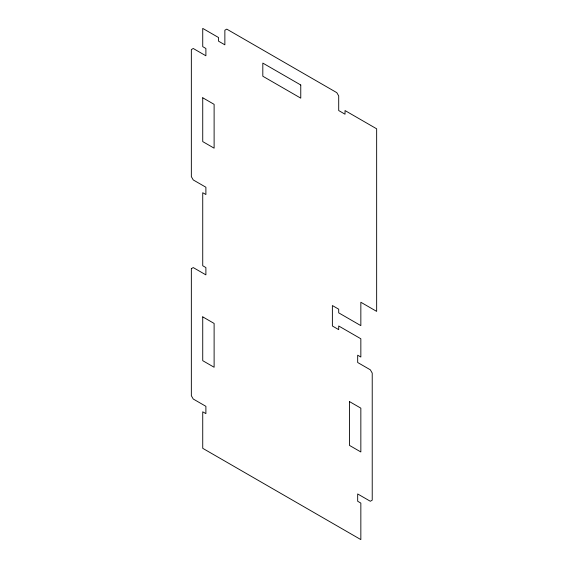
<?xml version="1.0" encoding="UTF-8"?>
<svg xmlns="http://www.w3.org/2000/svg" width="568" height="568" viewBox="0 0 568 568"><rect width="100%" height="100%" fill="white"/><g stroke="black" fill="none" stroke-linecap="round" stroke-linejoin="round"><path stroke-width="0.85" d="M191.345 268.664L191.345 395.733L193.241 399.02L205.893 406.326L205.893 413.625L202.733 411.8L202.733 448.315L360.843 539.6L360.843 503.085L357.677 501.26L357.677 493.954L370.329 501.26L372.225 500.167L372.225 373.091L370.329 369.811L357.677 362.505L357.677 355.206L360.843 357.031L360.843 338.769L338.705 325.989L338.705 329.646L332.379 325.989L332.379 305.541L338.705 309.191L338.705 312.847L360.843 325.627L360.843 302.254L376.655 311.385L376.655 128.815L345.032 110.554L345.032 114.211L338.705 110.554L338.705 95.949L336.81 92.662L226.767 29.131L224.864 30.225L224.864 44.829L218.545 41.18L218.545 37.531L202.733 28.4L202.733 46.654L205.893 48.486L205.893 55.785L193.241 48.486L191.345 49.579L191.345 176.648L193.241 179.935L205.893 187.234L205.893 194.54L202.733 192.715L202.733 265.746L205.893 267.571L205.893 274.869L193.241 267.571L191.345 268.664M202.733 316.866L202.733 360.68L214.115 367.255L214.115 323.433L202.733 316.866M202.733 97.774L202.733 141.595L214.115 148.17L214.115 104.349L202.733 97.774M349.455 401.576L349.455 445.39L360.843 451.965L360.843 408.151L349.455 401.576M300.763 84.994L262.814 63.091L262.814 76.233L300.763 98.143L300.763 84.994"/></g></svg>
